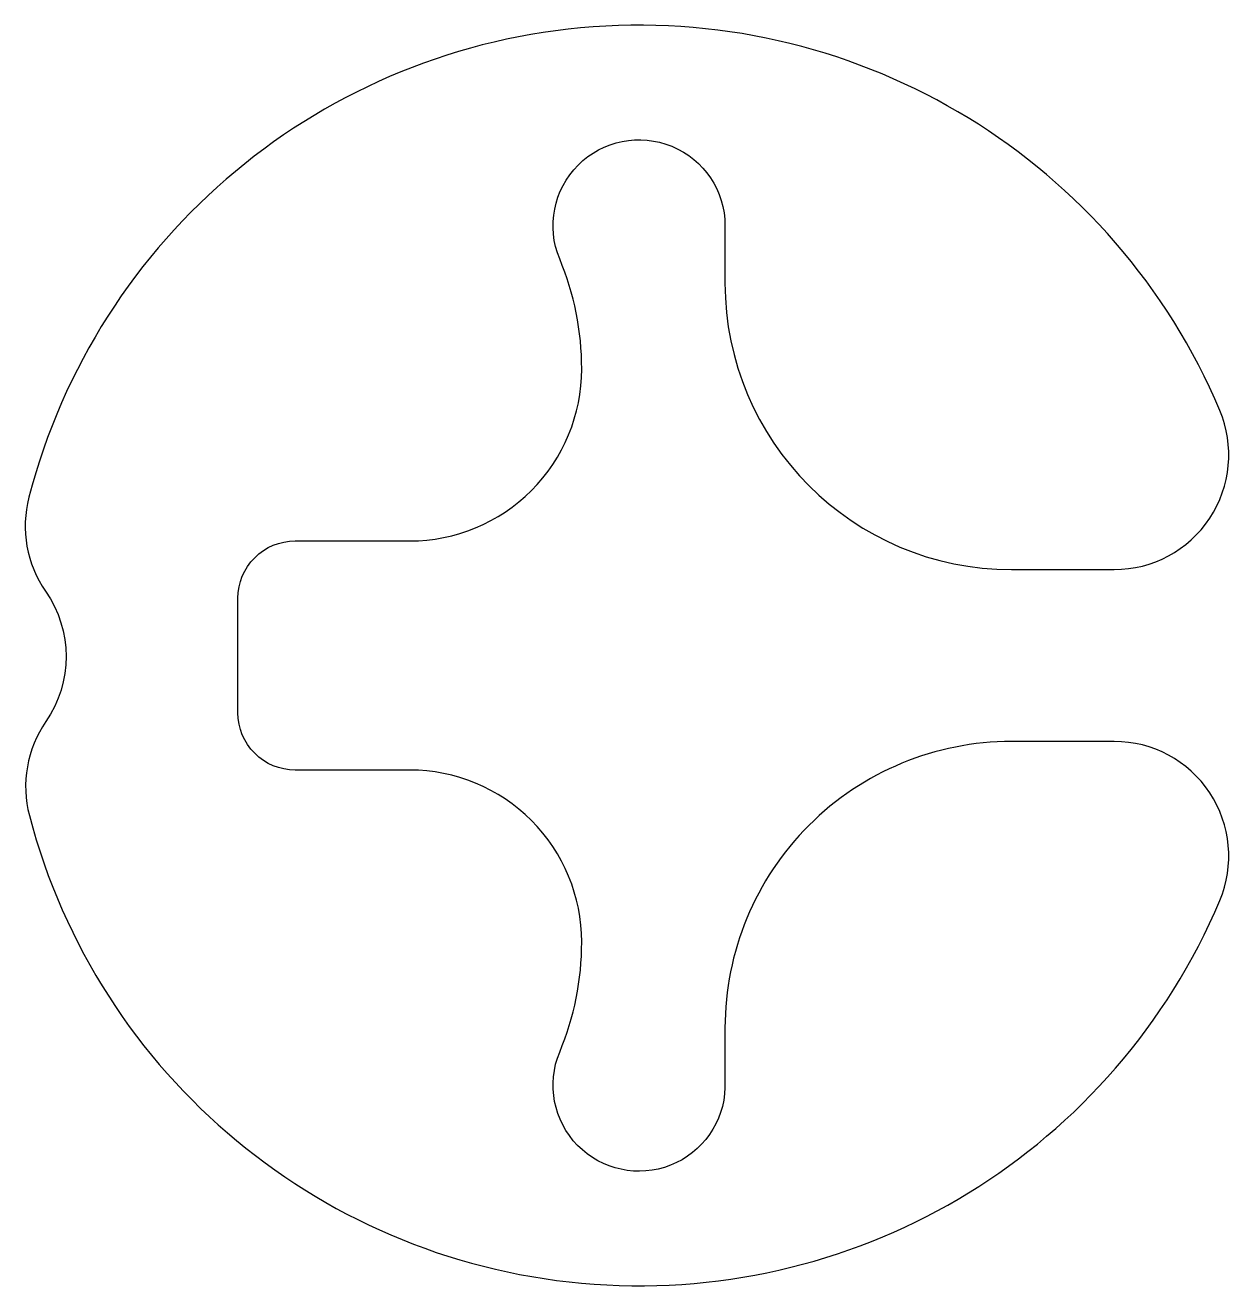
# Model space of a CAD drawing. Header units: millimetres. Extents: x -10.7 to 10.3, y -11 to 11.
import ezdxf

# ---------------------------------------------------------------- set-up
doc = ezdxf.new("R2010")
doc.units = ezdxf.units.MM

msp = doc.modelspace()

# ---------------------------------------------------------------- linework, layer by layer
msp.add_lwpolyline([(-1.385, 6.923, -1.219804), (1.5, 7.5), (1.5, 6.5, 0.414204), (6.5, 1.5), (8.292, 1.5, 0.536683), (10.134, 4.278, 0.717117), (-10.648, 2.761, 0.218256), (-10.356, 1.12, -0.311675), (-10.352, -1.153, 0.218256), (-10.639, -2.795, 0.7159), (10.134, -4.278, 0.536673), (8.292, -1.5), (6.5, -1.5, 0.414214), (1.5, -6.5), (1.5, -7.538, -1.204083), (-1.385, -6.923, 0.09902), (-1, -5, 0.414214), (-4, -2), (-6, -2, -0.414214), (-7, -1), (-7, 1, -0.414214), (-6, 2), (-4, 2, 0.414214), (-1, 5, 0.09902)], format="xyb", close=True)

doc.saveas('drawing.dxf')
